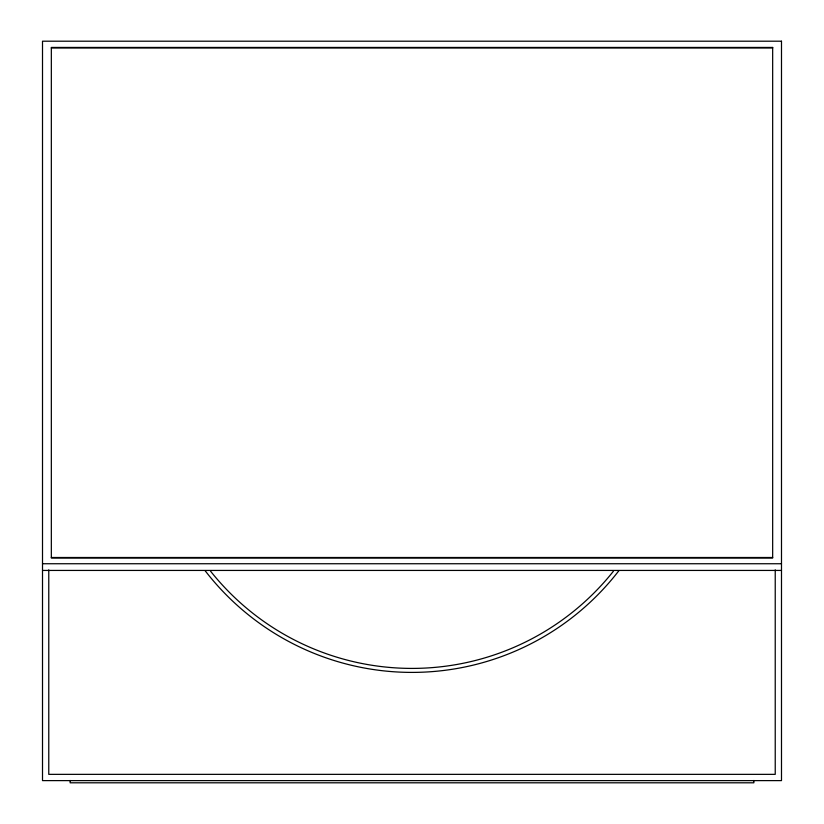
<?xml version="1.0" encoding="UTF-8"?>
<svg xmlns="http://www.w3.org/2000/svg" width="824" height="824" viewBox="0 0 824 824"><rect width="100%" height="100%" fill="white"/><g stroke="black" fill="none" stroke-linecap="round" stroke-linejoin="round"><path stroke-width="1.24" d="M51.335 47.957L772.665 47.957M51.335 557.498L772.665 557.498M42.508 563.74L781.492 563.74M42.508 570.435L781.492 570.435M775.23 569.868L775.23 774.354L48.771 774.354L48.771 569.868M753.867 780.472L753.867 782.8L70.133 782.8L70.133 780.472M618.886 570.692A261.27 261.27 0 0 1 205.114 570.692M613.365 571.279A257.294 257.294 0 0 1 210.635 571.279M781.492 41.2L42.508 41.2L42.508 780.616L781.492 780.616L781.492 41.2M772.665 47.442L51.335 47.442L51.335 558.013L772.665 558.013L772.665 47.442"/></g></svg>
